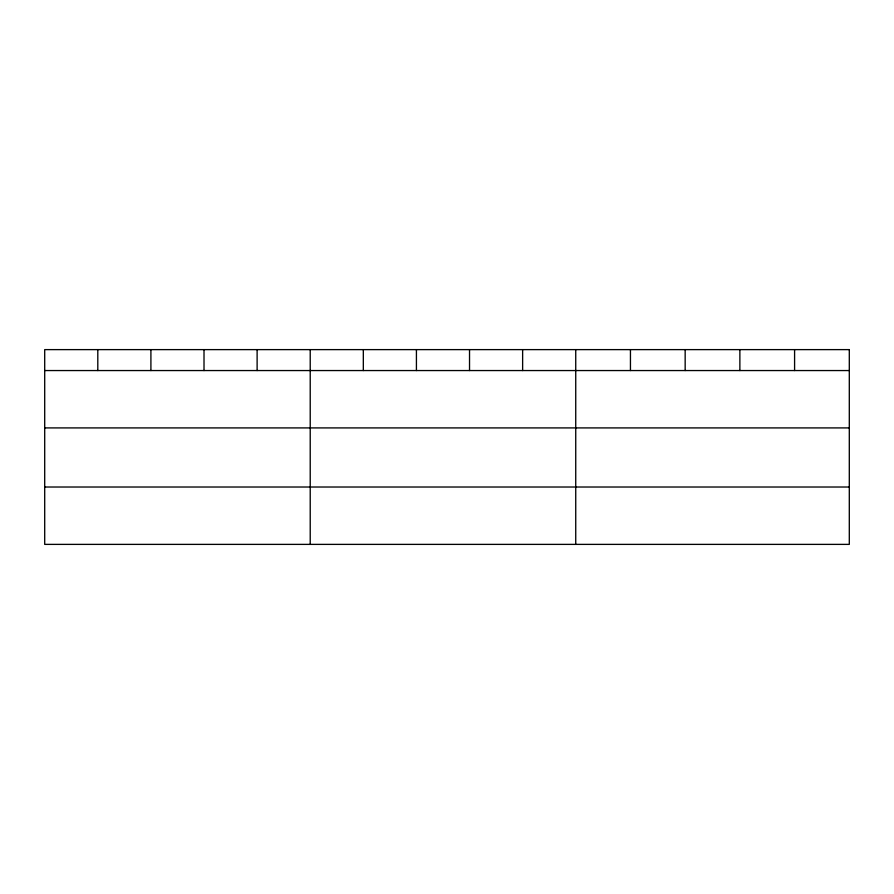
<?xml version="1.0" encoding="UTF-8"?>
<svg xmlns="http://www.w3.org/2000/svg" width="894" height="894" viewBox="0 0 894 894"><rect width="100%" height="100%" fill="white"/><g stroke="black" fill="none" stroke-linecap="round" stroke-linejoin="round"><path stroke-width="1.34" d="M44.7 370.552L849.3 370.552M44.7 427.913L849.3 427.913M44.7 487.018L849.3 487.018M794.587 349.621L794.587 370.552M739.874 349.621L739.874 370.552M685.162 349.621L685.162 370.552M630.449 349.621L630.449 370.552M575.736 349.621L575.736 544.379M522.632 349.621L522.632 370.552M469.529 349.621L469.529 370.552M416.425 349.621L416.425 370.552M363.322 349.621L363.322 370.552M310.218 349.621L310.218 544.379M257.114 349.621L257.114 370.552M204.011 349.621L204.011 370.552M150.907 349.621L150.907 370.552M97.804 349.621L97.804 370.552M849.3 349.621L44.7 349.621L44.7 544.379L849.3 544.379L849.3 349.621"/></g></svg>
